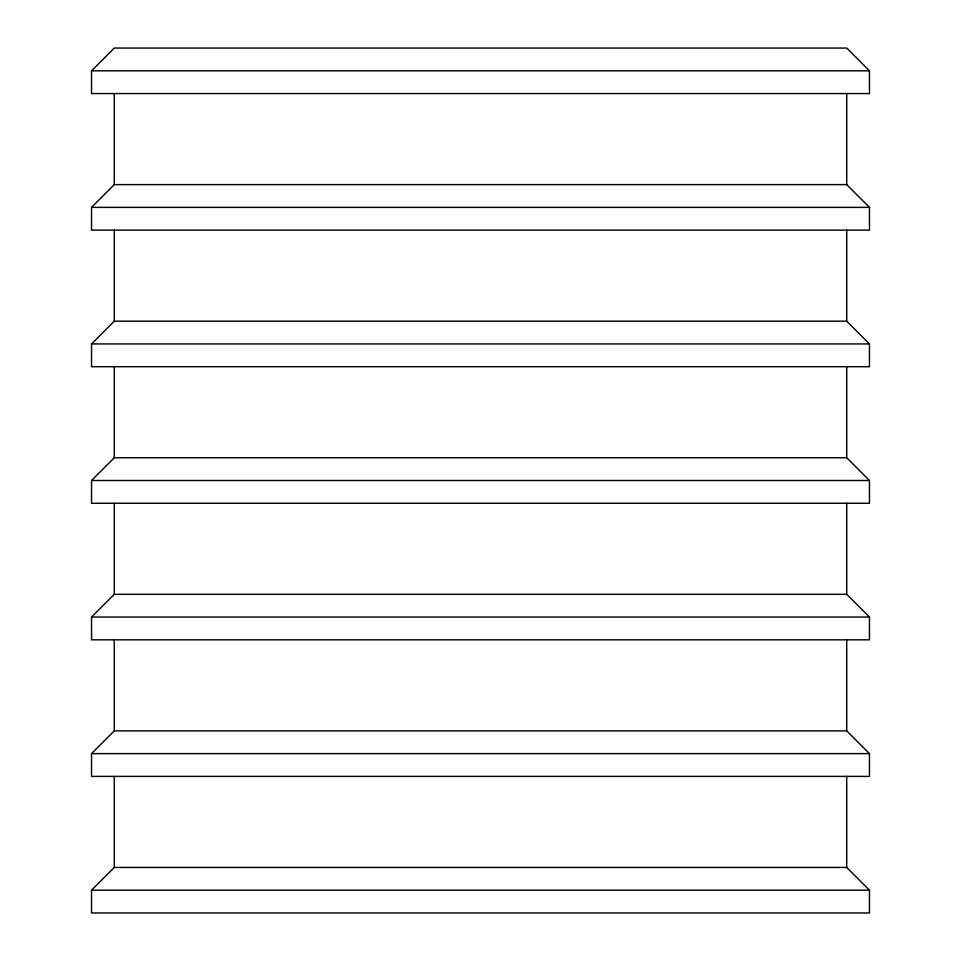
<?xml version="1.0" encoding="UTF-8"?>
<svg xmlns="http://www.w3.org/2000/svg" width="961" height="961" viewBox="0 0 961 961"><rect width="100%" height="100%" fill="white"/><g stroke="black" fill="none" stroke-linecap="round" stroke-linejoin="round"><path stroke-width="1.44" d="M91.535 70.814L114.275 48.05L846.725 48.05L869.465 70.814L869.465 93.565L91.535 93.565L91.535 70.814L869.465 70.814M846.725 93.565L846.725 184.608L869.465 207.372L869.465 230.135L91.535 230.135L91.535 207.372L114.275 184.608L114.275 93.565M846.725 230.135L846.725 321.178L869.465 343.942L869.465 366.694L91.535 366.694L91.535 343.942L114.275 321.178L114.275 230.135M846.725 366.694L846.725 457.736L869.465 480.5L869.465 503.264L91.535 503.264L91.535 480.5L114.275 457.736L114.275 366.694M846.725 503.264L846.725 594.306L869.465 617.058L869.465 639.822L91.535 639.822L91.535 617.058L114.275 594.306L114.275 503.264M846.725 639.822L846.725 730.865L869.465 753.628L869.465 776.392L91.535 776.392L91.535 753.628L114.275 730.865L114.275 639.822M846.725 776.392L846.725 867.435L869.465 890.186L869.465 912.95L91.535 912.95L91.535 890.186L114.275 867.435L114.275 776.392M114.275 184.608L846.725 184.608M91.535 207.372L869.465 207.372M114.275 321.178L846.725 321.178M91.535 343.942L869.465 343.942M114.275 457.736L846.725 457.736M91.535 480.5L869.465 480.5M114.275 594.306L846.725 594.306M91.535 617.058L869.465 617.058M114.275 730.865L846.725 730.865M91.535 753.628L869.465 753.628M114.275 867.435L846.725 867.435M91.535 890.186L869.465 890.186"/></g></svg>
